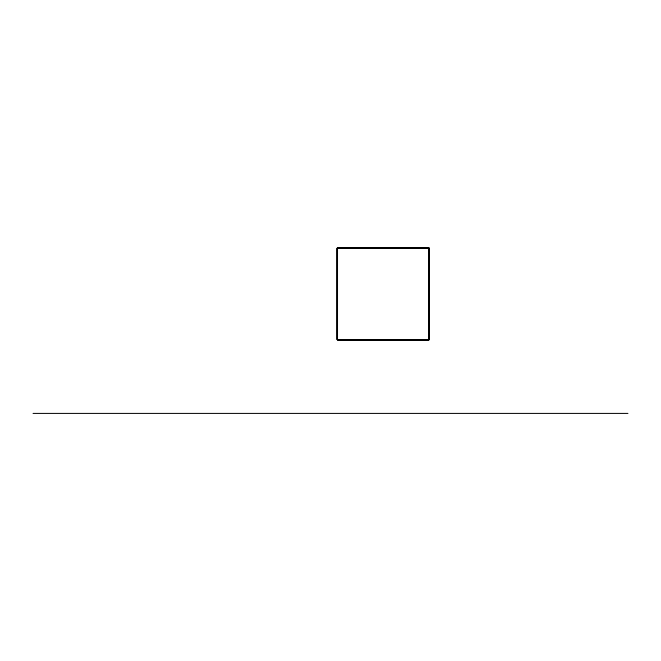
<?xml version="1.0" encoding="UTF-8"?>
<svg xmlns="http://www.w3.org/2000/svg" width="661" height="661" viewBox="0 0 661 661"><rect width="100%" height="100%" fill="white"/><g stroke="black" fill="none" stroke-linecap="round" stroke-linejoin="round"><path stroke-width="0.99" d="M33.05 413.406L627.95 413.406M428.782 247.594L337.515 247.594L337.515 248.065L428.782 248.065L428.782 247.594M337.275 248.305L336.796 248.305L336.796 339.572L337.275 339.572L337.275 248.305M428.782 248.305L337.515 248.305L337.515 339.572L428.782 339.572L428.782 248.305M429.493 248.305L429.022 248.305L429.022 339.572L429.493 339.572L429.493 248.305M428.782 339.812L337.515 339.812L337.515 340.291L428.782 340.291L428.782 339.812"/></g></svg>
